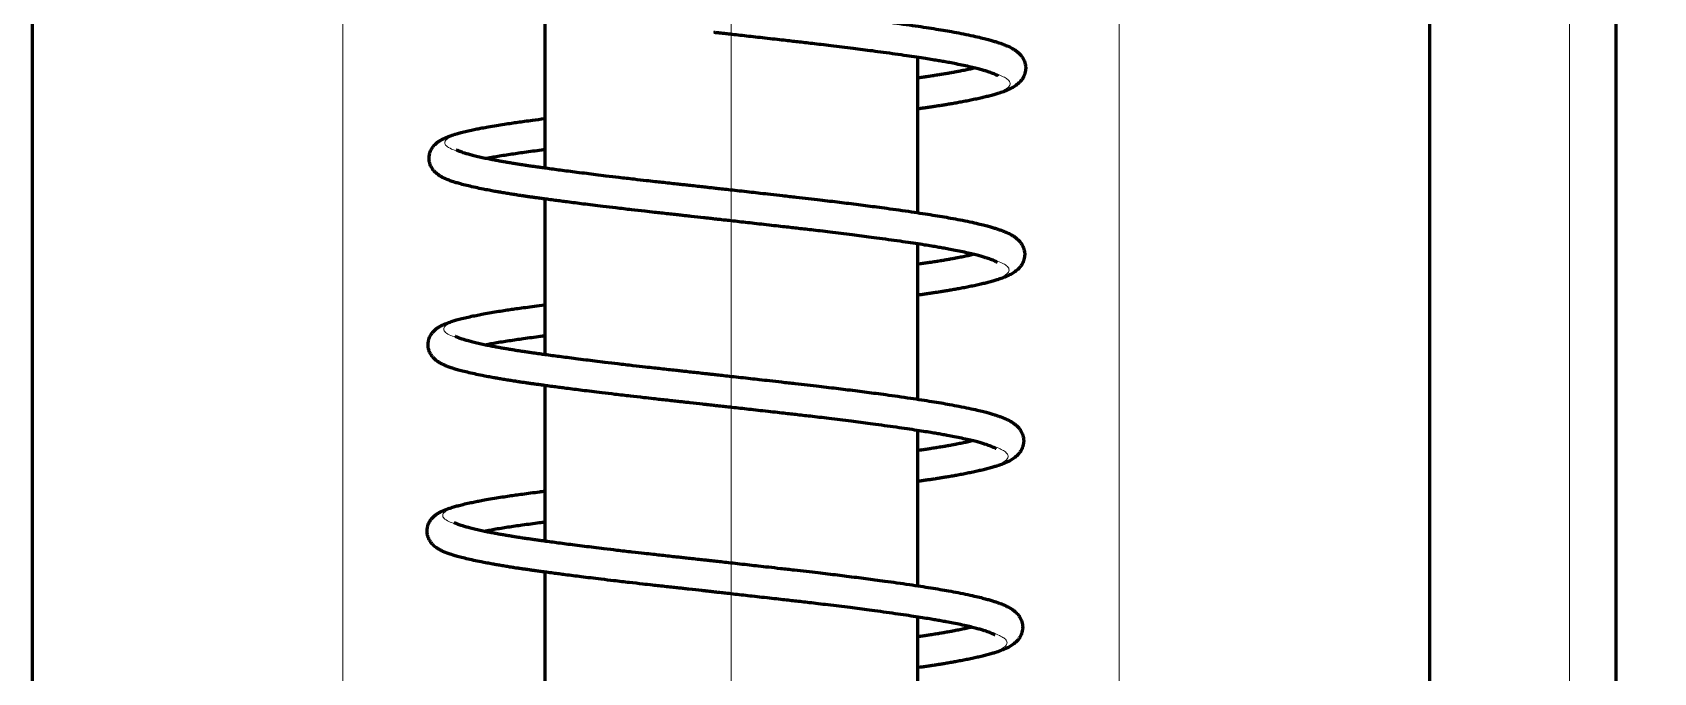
# Model space of a CAD drawing. Header units: millimetres. Extents: x 0 to 594, y 0 to 420.
# Drawn here: x 476.91 to 482.14, y 310.32 to 312.38 of the extents above; entities that cross this region are included whole.
import ezdxf

# ---------------------------------------------------------------- set-up
doc = ezdxf.new("R2010")
doc.units = ezdxf.units.MM
for name, pattern in [('K5LT_AXLED', [19.5, 15, -1.5, 1.5, -1.5]), ('K5LT_BASIC', [0]), ('K5LT_THIN', [0])]:
    doc.linetypes.add(name, pattern=pattern)
doc.layers.add('Системный слой', color=7, linetype='Continuous')

# ---------------------------------------------------------------- blocks, each defined once
blk = doc.blocks.new('U328')
at = {"layer": 'Системный слой', "color": 30, "linetype": 'K5LT_AXLED', "lineweight": 18, "true_color": 0xff8000}
blk.add_line((477.9147, 313.2279), (477.9147, 310.5779), dxfattribs=at)
blk = doc.blocks.new('U329')
at = {"layer": 'Системный слой', "color": 30, "linetype": 'K5LT_AXLED', "lineweight": 18, "true_color": 0xff8000}
blk.add_line((480.4147, 313.2279), (480.4147, 310.5779), dxfattribs=at)
blk = doc.blocks.new('U330')
at = {"layer": 'Системный слой', "color": 30, "linetype": 'K5LT_AXLED', "lineweight": 18, "true_color": 0xff8000}
blk.add_line((480.4147, 309.2279), (480.4147, 311.8779), dxfattribs=at)
blk = doc.blocks.new('U331')
at = {"layer": 'Системный слой', "color": 30, "linetype": 'K5LT_AXLED', "lineweight": 18, "true_color": 0xff8000}
blk.add_line((477.9147, 309.2279), (477.9147, 311.8779), dxfattribs=at)
blk = doc.blocks.new('U333')
at = {"layer": 'Системный слой', "color": 30, "linetype": 'K5LT_AXLED', "lineweight": 18, "true_color": 0xff8000}
blk.add_line((477.9147, 313.2279), (477.9147, 307.7579), dxfattribs=at)
blk = doc.blocks.new('U334')
at = {"layer": 'Системный слой', "color": 30, "linetype": 'K5LT_AXLED', "lineweight": 18, "true_color": 0xff8000}
blk.add_line((480.4147, 313.2279), (480.4147, 307.7579), dxfattribs=at)
blk = doc.blocks.new('U335')
at = {"layer": 'Системный слой', "color": 30, "linetype": 'K5LT_AXLED', "lineweight": 18, "true_color": 0xff8000}
for q in [(480.4147, 311.7579), (477.8847, 309.2279), (482.9447, 309.2279), (480.4147, 306.6979)]:
    blk.add_line((480.4147, 309.2279), q, dxfattribs=at)
blk = doc.blocks.new('U336')
at = {"layer": 'Системный слой', "color": 30, "linetype": 'K5LT_AXLED', "lineweight": 18, "true_color": 0xff8000}
for q in [(477.9147, 311.7579), (475.3847, 309.2279), (480.4447, 309.2279), (477.9147, 306.6979)]:
    blk.add_line((477.9147, 309.2279), q, dxfattribs=at)
blk = doc.blocks.new('U332')
at = {"layer": 'Системный слой', "color": 30, "linetype": 'K5LT_AXLED', "lineweight": 18, "true_color": 0xff8000}
blk.add_line((479.1647, 306.5114), (479.1647, 333.0114), dxfattribs=at)
at = {"layer": 'Системный слой', "color": 5, "linetype": 'K5LT_BASIC', "lineweight": 60, "true_color": 0x0000ff}
for p, q in [((476.9147, 307.8979), (476.9147, 317.3979)), ((481.4147, 308.0207), (481.4147, 317.3979)), ((478.5647, 312.4454), (478.5647, 311.9453)), ((479.7647, 312.3009), (479.7647, 311.801)), ((478.5647, 311.8449), (478.5647, 311.3449)), ((479.7647, 311.7004), (479.7647, 311.2005)), ((478.5647, 311.2445), (478.5647, 310.7445)), ((479.7647, 311.0999), (479.7647, 310.6001)), ((478.5647, 310.6441), (478.5647, 310.1441)), ((479.7647, 310.4994), (479.7647, 309.9996))]:
    blk.add_line(p, q, dxfattribs=at)
for points, knots in [([(479.1097, 312.4811), (479.1141, 312.4806), (479.1249, 312.4794), (479.1471, 312.477), (479.1816, 312.4731), (479.2216, 312.4686), (479.2638, 312.4639), (479.2972, 312.4601), (479.3359, 312.4557), (479.3765, 312.4511), (479.4166, 312.4466), (479.4528, 312.4424), (479.4865, 312.4384), (479.5175, 312.4347), (479.5481, 312.4309), (479.5784, 312.4271), (479.6084, 312.4233), (479.6387, 312.4193), (479.6721, 312.4148), (479.7096, 312.4095), (479.7482, 312.404), (479.7849, 312.3984), (479.8179, 312.3933), (479.848, 312.3884), (479.8777, 312.3832), (479.9082, 312.3775), (479.9383, 312.3713), (479.9641, 312.3655), (479.9845, 312.3604), (480.0005, 312.3561), (480.0136, 312.3523), (480.025, 312.3486), (480.0357, 312.345), (480.0459, 312.3412), (480.0553, 312.3372), (480.0636, 312.3334), (480.0703, 312.3299), (480.0759, 312.3265), (480.0808, 312.3233), (480.0855, 312.3198), (480.0903, 312.3158), (480.0954, 312.3109), (480.1008, 312.3046), (480.1057, 312.297), (480.1098, 312.2884), (480.1123, 312.2799), (480.1134, 312.2724), (480.1137, 312.2655), (480.1132, 312.258), (480.1114, 312.2493), (480.1078, 312.24), (480.103, 312.2315), (480.0976, 312.2245), (480.0919, 312.2185), (480.0858, 312.2133), (480.0793, 312.2086), (480.0725, 312.2044), (480.0657, 312.2007), (480.0584, 312.1972), (480.0508, 312.1939), (480.0423, 312.1906), (480.0336, 312.1876), (480.0233, 312.1843), (480.0108, 312.1805), (479.9961, 312.1765), (479.9804, 312.1726), (479.9639, 312.1687), (479.9467, 312.165), (479.9289, 312.1613), (479.9114, 312.1579), (479.8941, 312.1547), (479.8773, 312.1518), (479.8618, 312.1492), (479.8484, 312.147), (479.8367, 312.1451), (479.8252, 312.1434), (479.8124, 312.1414), (479.7988, 312.1394), (479.7853, 312.1375), (479.7739, 312.1359), (479.7671, 312.135), (479.7647, 312.1347)], [0, 0, 0, 0, 0.40202, 0.75254, 1.092275, 1.790492, 2.087176, 2.444832, 2.86874, 3.356269, 3.797915, 4.232524, 4.620541, 5.006091, 5.38633, 5.816731, 6.227369, 6.61871, 7.049941, 7.5778, 8.154598, 8.687343, 9.225544, 9.748861, 10.275593, 10.933727, 11.737445, 12.588557, 13.367805, 14.109955, 14.886947, 15.656843, 16.524411, 17.558347, 18.792247, 20.126226, 21.599364, 22.909411, 24.28098, 25.635241, 27.278722, 29.300418, 31.690253, 34.63208, 37.599808, 40.411277, 42.594773, 44.387394, 46.396611, 49.143933, 52.293854, 55.322202, 57.929246, 60.183052, 62.326788, 64.30186, 66.007683, 67.485232, 68.655768, 69.925689, 70.899979, 71.763778, 72.591853, 73.50233, 74.43312, 75.271451, 76.028091, 76.79753, 77.48412, 78.097466, 78.628729, 79.100557, 79.550979, 79.917035, 80.205057, 80.522579, 80.904682, 81.27686, 81.595476, 81.861007, 82, 82, 82, 82]), ([(480.0235, 312.2417), (480.0235, 312.2418), (480.0233, 312.2419), (480.0229, 312.2421), (480.0222, 312.2426), (480.0211, 312.2432), (480.0194, 312.2441), (480.0165, 312.2455), (480.0118, 312.2476), (480.0051, 312.2502), (479.9963, 312.2534), (479.9857, 312.2568), (479.9728, 312.2606), (479.957, 312.2648), (479.938, 312.2694), (479.9159, 312.2743), (479.8923, 312.2792), (479.8704, 312.2834), (479.851, 312.2869), (479.833, 312.29), (479.8133, 312.2932), (479.7898, 312.297), (479.7618, 312.3014), (479.7292, 312.3062), (479.6936, 312.3114), (479.6566, 312.3165), (479.6215, 312.3212), (479.5889, 312.3255), (479.5569, 312.3296), (479.5234, 312.3338), (479.4891, 312.338), (479.4565, 312.3418), (479.4281, 312.3451), (479.4028, 312.348), (479.3801, 312.3506), (479.3576, 312.3532), (479.3333, 312.3559), (479.3056, 312.3591), (479.2755, 312.3625), (479.2447, 312.366), (479.2148, 312.3693), (479.1865, 312.3725), (479.1617, 312.3753), (479.1432, 312.3773), (479.1329, 312.3785), (479.1282, 312.379), (479.1252, 312.3793), (479.1221, 312.3797), (479.1181, 312.3801), (479.1136, 312.3806), (479.1103, 312.381), (479.1093, 312.3811), (479.1092, 312.3811)], [0, 0, 0, 0, 1.423794, 3.397352, 5.257169, 7.110581, 8.963333, 11.190414, 13.633376, 16.23973, 18.446721, 20.48148, 22.369955, 24.180423, 25.888479, 27.547132, 28.954133, 30.069995, 30.85767, 31.557968, 32.285117, 33.12377, 34.09717, 35.106519, 36.236013, 37.375126, 38.43569, 39.360417, 40.272586, 41.271109, 42.226193, 43.031232, 43.733066, 44.323644, 44.875894, 45.393596, 45.988017, 46.692228, 47.446946, 48.127974, 48.715489, 49.282096, 49.898326, 50.45046, 50.916744, 51.258181, 51.537355, 51.767075, 52.065768, 52.384599, 52.729399, 53, 53, 53, 53]), ([(479.7647, 312.2351), (479.7703, 312.2359), (479.7813, 312.2374), (479.796, 312.2396), (479.8092, 312.2415), (479.8205, 312.2433), (479.8311, 312.245), (479.8429, 312.2469), (479.8568, 312.2492), (479.8713, 312.2517), (479.8856, 312.2543), (479.9006, 312.2571), (479.9163, 312.2602), (479.9326, 312.2636), (479.9426, 312.2659), (479.9476, 312.2671)], [0, 0, 0, 0, 0.93439, 1.970623, 3.045394, 3.948081, 4.673813, 5.579869, 6.711226, 7.92117, 9.062219, 10.325255, 12.043032, 13.915993, 16, 16, 16, 16]), ([(479.106, 311.7811), (479.1057, 311.7812), (479.1025, 311.7815), (479.0917, 311.7827), (479.0712, 311.785), (479.0447, 311.7879), (479.0188, 311.7908), (479.0016, 311.7927), (478.9831, 311.7947), (478.962, 311.797), (478.9401, 311.7994), (478.9149, 311.8022), (478.8832, 311.8057), (478.8414, 311.8105), (478.7966, 311.8157), (478.7548, 311.8207), (478.7198, 311.8249), (478.6808, 311.8298), (478.6475, 311.834), (478.6173, 311.8379), (478.5973, 311.8406), (478.5773, 311.8432), (478.5593, 311.8457), (478.5441, 311.8478), (478.5308, 311.8496), (478.5178, 311.8514), (478.5046, 311.8533), (478.4918, 311.8552), (478.4795, 311.8571), (478.466, 311.8592), (478.4505, 311.8616), (478.4339, 311.8644), (478.4181, 311.8671), (478.4017, 311.87), (478.3841, 311.8732), (478.3633, 311.8772), (478.3313, 311.8839), (478.3038, 311.8906), (478.2827, 311.8965), (478.2714, 311.9), (478.2632, 311.9028), (478.2568, 311.9051), (478.251, 311.9073), (478.2457, 311.9096), (478.2406, 311.912), (478.2357, 311.9144), (478.2307, 311.9171), (478.2259, 311.9201), (478.2206, 311.9237), (478.2152, 311.9281), (478.2095, 311.9334), (478.2042, 311.9397), (478.1991, 311.9477), (478.195, 311.957), (478.1925, 311.9672), (478.1918, 311.9773), (478.1929, 311.9874), (478.1958, 311.9976), (478.2004, 312.007), (478.2058, 312.0146), (478.2108, 312.0202), (478.2153, 312.0243), (478.2192, 312.0274), (478.2228, 312.03), (478.2264, 312.0324), (478.23, 312.0346), (478.2337, 312.0367), (478.2379, 312.0388), (478.2431, 312.0413), (478.25, 312.0442), (478.2586, 312.0474), (478.2681, 312.0507), (478.2788, 312.054), (478.2915, 312.0577), (478.308, 312.0619), (478.3265, 312.0662), (478.3449, 312.0701), (478.3627, 312.0736), (478.3831, 312.0774), (478.407, 312.0815), (478.4324, 312.0856), (478.4556, 312.0891), (478.4775, 312.0922), (478.5, 312.0953), (478.5289, 312.0992), (478.5513, 312.1021), (478.5647, 312.1038)], [0, 0, 0, 0, 0.27644, 0.518387, 0.752429, 1.270654, 1.477877, 1.65292, 1.886436, 2.17204, 2.487731, 2.783566, 3.223859, 3.806519, 4.506827, 5.08551, 5.582421, 6.044117, 6.857605, 7.156148, 7.476111, 7.813644, 8.137477, 8.419064, 8.670708, 8.964178, 9.314806, 9.684422, 10.013637, 10.358706, 10.808013, 11.294496, 11.74657, 12.192304, 12.82477, 13.55365, 14.546651, 16.925932, 18.076786, 19.134858, 19.926458, 20.675458, 21.441427, 22.374591, 23.334065, 24.454031, 25.594542, 27.005541, 28.548708, 30.663087, 33.01873, 35.799585, 38.640827, 42.346209, 45.735958, 48.746689, 51.788878, 55.322829, 59.168701, 62.250259, 64.654773, 66.562088, 67.964075, 69.23266, 70.367842, 71.421292, 72.435388, 73.40457, 74.536455, 75.78386, 77.043098, 78.139273, 78.996769, 79.929454, 80.888298, 81.801047, 82.463084, 83.007076, 83.62203, 84.301581, 84.855404, 85.304236, 85.653179, 86.015558, 86.416795, 87, 87, 87, 87]), ([(478.2804, 312.0035), (478.2805, 312.0035), (478.2806, 312.0034), (478.2812, 312.003), (478.2823, 312.0025), (478.2836, 312.0018), (478.2853, 312.001), (478.2878, 311.9999), (478.2914, 311.9984), (478.2971, 311.9964), (478.3053, 311.9936), (478.3169, 311.9902), (478.3315, 311.9863), (478.3485, 311.9822), (478.367, 311.9781), (478.3851, 311.9743), (478.402, 311.971), (478.4169, 311.9683), (478.4313, 311.9657), (478.4459, 311.9632), (478.4612, 311.9607), (478.4754, 311.9584), (478.488, 311.9564), (478.5001, 311.9546), (478.5128, 311.9527), (478.5263, 311.9507), (478.5391, 311.9489), (478.5529, 311.947), (478.57, 311.9446), (478.5912, 311.9417), (478.6153, 311.9385), (478.6409, 311.9351), (478.669, 311.9315), (478.6985, 311.9278), (478.7297, 311.9239), (478.7643, 311.9197), (478.8054, 311.9148), (478.849, 311.9097), (478.8879, 311.9053), (478.9178, 311.9019), (478.9425, 311.8992), (478.9655, 311.8967), (478.9875, 311.8943), (479.0067, 311.8922), (479.0253, 311.8901), (479.0464, 311.8878), (479.0687, 311.8853), (479.0874, 311.8832), (479.0991, 311.8819), (479.1049, 311.8813), (479.1063, 311.8811), (479.1065, 311.8811)], [0, 0, 0, 0, 1.729712, 3.866555, 5.757731, 7.403242, 9.13639, 10.783602, 12.612729, 14.589586, 16.814983, 18.987579, 21.105386, 23.15402, 25.001916, 26.582349, 27.810142, 28.850351, 29.660058, 30.534425, 31.437001, 32.241015, 32.892654, 33.519451, 34.270432, 34.971617, 35.531927, 36.004433, 36.632843, 37.402375, 38.121288, 38.906009, 39.761639, 40.711836, 41.567047, 42.489006, 43.624641, 44.920205, 45.96823, 46.714446, 47.296714, 47.941777, 48.520086, 48.940175, 49.309999, 49.772299, 50.342038, 50.878913, 51.342877, 51.696232, 52, 52, 52, 52]), ([(478.5647, 312.0035), (478.561, 312.0031), (478.5481, 312.0014), (478.5255, 311.9984), (478.4994, 311.9948), (478.4746, 311.9914), (478.4516, 311.9879), (478.429, 311.9843), (478.4083, 311.9808), (478.3919, 311.9779), (478.3829, 311.9762), (478.3794, 311.9755)], [0, 0, 0, 0, 0.499796, 1.760045, 3.136261, 4.376643, 5.787311, 7.328055, 9.13052, 10.844549, 12, 12, 12, 12]), ([(479.1065, 311.8811), (479.1108, 311.8806), (479.1217, 311.8794), (479.1438, 311.877), (479.1784, 311.8731), (479.2184, 311.8686), (479.2606, 311.8639), (479.2939, 311.8601), (479.3327, 311.8558), (479.3733, 311.8512), (479.4134, 311.8466), (479.4496, 311.8424), (479.4833, 311.8385), (479.5142, 311.8347), (479.5448, 311.831), (479.5751, 311.8272), (479.6052, 311.8233), (479.6354, 311.8193), (479.6688, 311.8148), (479.7064, 311.8096), (479.745, 311.804), (479.7817, 311.7985), (479.8146, 311.7933), (479.8448, 311.7884), (479.8745, 311.7832), (479.905, 311.7775), (479.935, 311.7713), (479.9609, 311.7655), (479.9812, 311.7604), (479.9972, 311.7561), (480.0103, 311.7523), (480.0218, 311.7487), (480.0325, 311.745), (480.0427, 311.7412), (480.0521, 311.7373), (480.0603, 311.7334), (480.067, 311.7299), (480.0727, 311.7265), (480.0776, 311.7233), (480.0823, 311.7199), (480.0871, 311.7158), (480.0922, 311.7109), (480.0975, 311.7046), (480.1025, 311.697), (480.1065, 311.6884), (480.109, 311.68), (480.1102, 311.6724), (480.1104, 311.6656), (480.1099, 311.658), (480.1081, 311.6493), (480.1046, 311.64), (480.0998, 311.6315), (480.0944, 311.6245), (480.0887, 311.6186), (480.0826, 311.6134), (480.0761, 311.6087), (480.0692, 311.6044), (480.0624, 311.6007), (480.0551, 311.5972), (480.0475, 311.5939), (480.039, 311.5907), (480.0303, 311.5876), (480.0201, 311.5843), (480.0076, 311.5805), (479.9929, 311.5765), (479.9772, 311.5726), (479.9606, 311.5687), (479.9435, 311.565), (479.9257, 311.5613), (479.9081, 311.5579), (479.8909, 311.5548), (479.874, 311.5518), (479.8585, 311.5492), (479.8451, 311.547), (479.8335, 311.5452), (479.8219, 311.5434), (479.8092, 311.5415), (479.7955, 311.5395), (479.7821, 311.5375), (479.7717, 311.5361), (479.766, 311.5353), (479.7647, 311.5351)], [0, 0, 0, 0, 0.40233, 0.753119, 1.093117, 1.791871, 2.088783, 2.446715, 2.87095, 3.358855, 3.80084, 4.235784, 4.6241, 5.009947, 5.390479, 5.821211, 6.232165, 6.623808, 7.055371, 7.583637, 8.160879, 8.694034, 9.23265, 9.75637, 10.283508, 10.942148, 11.746486, 12.598253, 13.378101, 14.120823, 14.898413, 15.668903, 16.537139, 17.571871, 18.806721, 20.141729, 21.616001, 22.927057, 24.299682, 25.654987, 27.299733, 29.322987, 31.714662, 34.658755, 37.628769, 40.442404, 42.627582, 44.421583, 46.432348, 49.181786, 52.334134, 55.364814, 57.973865, 60.229408, 62.374794, 64.351388, 66.058525, 67.537212, 68.70865, 69.979549, 70.95459, 71.819053, 72.647767, 73.558945, 74.490452, 75.329429, 76.086651, 76.856683, 77.543801, 78.157621, 78.689292, 79.161484, 79.612253, 79.978591, 80.266834, 80.584601, 80.966998, 81.339463, 81.658325, 81.92406, 82, 82, 82, 82]), ([(480.0203, 311.6418), (480.0202, 311.6418), (480.0201, 311.6419), (480.0197, 311.6422), (480.019, 311.6426), (480.0179, 311.6432), (480.0161, 311.6441), (480.0133, 311.6455), (480.0085, 311.6476), (480.0019, 311.6502), (479.9931, 311.6534), (479.9825, 311.6568), (479.9695, 311.6606), (479.9538, 311.6648), (479.9347, 311.6694), (479.9127, 311.6744), (479.8891, 311.6792), (479.8672, 311.6834), (479.8477, 311.6869), (479.8298, 311.69), (479.8101, 311.6933), (479.7865, 311.697), (479.7585, 311.7014), (479.7259, 311.7062), (479.6904, 311.7114), (479.6534, 311.7165), (479.6182, 311.7213), (479.5857, 311.7255), (479.5536, 311.7296), (479.5201, 311.7338), (479.4859, 311.738), (479.4533, 311.7418), (479.4248, 311.7452), (479.3996, 311.748), (479.3768, 311.7506), (479.3543, 311.7532), (479.3301, 311.756), (479.3024, 311.7591), (479.2722, 311.7625), (479.2415, 311.766), (479.2115, 311.7693), (479.1833, 311.7725), (479.1585, 311.7753), (479.1399, 311.7773), (479.1297, 311.7785), (479.125, 311.779), (479.122, 311.7793), (479.1189, 311.7797), (479.1149, 311.7801), (479.1103, 311.7806), (479.1071, 311.781), (479.1061, 311.7811), (479.106, 311.7811)], [0, 0, 0, 0, 1.423786, 3.397341, 5.257157, 7.110567, 8.963318, 11.190405, 13.633375, 16.239737, 18.446728, 20.481486, 22.36996, 24.180427, 25.888481, 27.547134, 28.954134, 30.069995, 30.857671, 31.557968, 32.285117, 33.123768, 34.097168, 35.106515, 36.236007, 37.375114, 38.435674, 39.360397, 40.27256, 41.271066, 42.226141, 43.031172, 43.733011, 44.323585, 44.875833, 45.393535, 45.987961, 46.692174, 47.446902, 48.127946, 48.715478, 49.282091, 49.898319, 50.450429, 50.91668, 51.258084, 51.537245, 51.766963, 52.065657, 52.384491, 52.729328, 53, 53, 53, 53]), ([(479.7647, 311.6356), (479.7691, 311.6362), (479.7789, 311.6376), (479.7928, 311.6396), (479.806, 311.6416), (479.8172, 311.6433), (479.8278, 311.645), (479.8396, 311.6469), (479.8536, 311.6492), (479.8681, 311.6517), (479.8824, 311.6543), (479.8973, 311.6571), (479.9131, 311.6602), (479.9293, 311.6637), (479.9394, 311.6659), (479.9444, 311.6671)], [0, 0, 0, 0, 0.760046, 1.808264, 2.895468, 3.808599, 4.542727, 5.459262, 6.603701, 7.827641, 8.981888, 10.259531, 11.997173, 13.891795, 16, 16, 16, 16]), ([(479.1027, 311.1811), (479.1025, 311.1812), (479.0992, 311.1815), (479.0884, 311.1827), (479.0679, 311.185), (479.0414, 311.1879), (479.0156, 311.1908), (478.9984, 311.1927), (478.9799, 311.1947), (478.9587, 311.197), (478.9369, 311.1994), (478.9117, 311.2022), (478.8799, 311.2057), (478.8382, 311.2105), (478.7934, 311.2157), (478.7516, 311.2207), (478.7165, 311.225), (478.6776, 311.2298), (478.6443, 311.234), (478.6141, 311.2379), (478.594, 311.2406), (478.5741, 311.2432), (478.556, 311.2457), (478.5409, 311.2478), (478.5275, 311.2496), (478.5146, 311.2514), (478.5013, 311.2534), (478.4886, 311.2552), (478.4763, 311.2571), (478.4628, 311.2592), (478.4473, 311.2616), (478.4307, 311.2644), (478.4148, 311.2671), (478.3985, 311.27), (478.3808, 311.2732), (478.3601, 311.2773), (478.3281, 311.2839), (478.3006, 311.2906), (478.2795, 311.2965), (478.2682, 311.3), (478.26, 311.3028), (478.2536, 311.3051), (478.2478, 311.3074), (478.2425, 311.3096), (478.2373, 311.312), (478.2325, 311.3144), (478.2275, 311.3171), (478.2226, 311.3201), (478.2174, 311.3237), (478.2119, 311.3281), (478.2063, 311.3335), (478.201, 311.3398), (478.1958, 311.3477), (478.1917, 311.357), (478.1893, 311.3672), (478.1886, 311.3773), (478.1896, 311.3874), (478.1925, 311.3976), (478.1972, 311.4071), (478.2025, 311.4146), (478.2076, 311.4202), (478.212, 311.4243), (478.216, 311.4275), (478.2196, 311.4301), (478.2231, 311.4324), (478.2267, 311.4346), (478.2305, 311.4367), (478.2347, 311.4388), (478.2399, 311.4413), (478.2466, 311.4441), (478.2547, 311.4472), (478.2635, 311.4503), (478.2742, 311.4536), (478.2879, 311.4576), (478.3061, 311.4623), (478.3266, 311.467), (478.3469, 311.4712), (478.3677, 311.4752), (478.39, 311.4792), (478.414, 311.4832), (478.4365, 311.4867), (478.4573, 311.4898), (478.4787, 311.4929), (478.5032, 311.4962), (478.5323, 311.5001), (478.5535, 311.5028), (478.5647, 311.5042)], [0, 0, 0, 0, 0.276298, 0.518122, 0.752041, 1.269986, 1.477095, 1.652049, 1.885461, 2.170938, 2.486473, 2.78215, 3.222132, 3.804409, 4.50427, 5.082641, 5.579291, 6.040736, 6.85377, 7.152148, 7.471941, 7.809296, 8.132946, 8.414361, 8.665869, 8.959203, 9.309665, 9.679055, 10.00806, 10.352897, 10.801937, 11.288124, 11.739938, 12.185483, 12.817678, 13.546238, 14.538614, 16.916389, 18.066632, 19.124151, 19.915326, 20.663908, 21.429464, 22.362125, 23.321096, 24.440456, 25.58036, 26.990585, 28.532918, 30.64615, 33.00053, 35.779885, 38.61961, 42.323056, 45.711035, 48.720185, 51.760479, 55.292246, 59.135763, 62.21563, 64.618824, 66.525068, 67.926224, 69.193967, 70.328299, 71.381083, 72.394751, 73.363642, 74.494875, 75.740114, 76.90697, 77.917592, 78.813693, 79.877612, 80.959911, 81.873481, 82.610759, 83.22517, 83.903731, 84.488195, 84.953241, 85.320257, 85.6694, 86.071929, 86.512245, 87, 87, 87, 87]), ([(478.2772, 311.4035), (478.2772, 311.4035), (478.2774, 311.4034), (478.278, 311.403), (478.279, 311.4025), (478.2804, 311.4018), (478.2821, 311.401), (478.2846, 311.3999), (478.2882, 311.3984), (478.2938, 311.3964), (478.3021, 311.3937), (478.3137, 311.3902), (478.3283, 311.3863), (478.3453, 311.3822), (478.3637, 311.3781), (478.3819, 311.3743), (478.3987, 311.3711), (478.4137, 311.3683), (478.428, 311.3657), (478.4427, 311.3632), (478.458, 311.3607), (478.4722, 311.3584), (478.4847, 311.3564), (478.4968, 311.3546), (478.5096, 311.3527), (478.523, 311.3507), (478.5359, 311.3489), (478.5496, 311.347), (478.5667, 311.3446), (478.5879, 311.3417), (478.6121, 311.3385), (478.6376, 311.3352), (478.6658, 311.3315), (478.6953, 311.3278), (478.7265, 311.3239), (478.7611, 311.3197), (478.8021, 311.3148), (478.8457, 311.3097), (478.8847, 311.3053), (478.9146, 311.302), (478.9392, 311.2992), (478.9622, 311.2967), (478.9842, 311.2943), (479.0035, 311.2922), (479.022, 311.2901), (479.0431, 311.2878), (479.0654, 311.2853), (479.0842, 311.2833), (479.0959, 311.282), (479.1017, 311.2813), (479.1031, 311.2812), (479.1033, 311.2811)], [0, 0, 0, 0, 1.72971, 3.866552, 5.757728, 7.403239, 9.136387, 10.783598, 12.612723, 14.58958, 16.814977, 18.987573, 21.105381, 23.154015, 25.001911, 26.582344, 27.810136, 28.850344, 29.660051, 30.534419, 31.436994, 32.241009, 32.892648, 33.519445, 34.270427, 34.971612, 35.531922, 36.004428, 36.632841, 37.402373, 38.121285, 38.906003, 39.761631, 40.711825, 41.567035, 42.488994, 43.62463, 44.920193, 45.968217, 46.714433, 47.2967, 47.941763, 48.520072, 48.940162, 49.309985, 49.772285, 50.342024, 50.878899, 51.342863, 51.696222, 52, 52, 52, 52]), ([(478.5647, 311.404), (478.5599, 311.4034), (478.5459, 311.4015), (478.5223, 311.3984), (478.4962, 311.3949), (478.4714, 311.3914), (478.4484, 311.3879), (478.4257, 311.3844), (478.4051, 311.3809), (478.3887, 311.3779), (478.3797, 311.3762), (478.3762, 311.3755)], [0, 0, 0, 0, 0.637865, 1.882984, 3.242678, 4.468168, 5.861899, 7.384145, 9.164971, 10.858421, 12, 12, 12, 12]), ([(479.1033, 311.2811), (479.1076, 311.2807), (479.1185, 311.2795), (479.1406, 311.277), (479.1751, 311.2731), (479.2152, 311.2687), (479.2573, 311.2639), (479.2907, 311.2602), (479.3294, 311.2558), (479.37, 311.2512), (479.4101, 311.2466), (479.4464, 311.2425), (479.4801, 311.2385), (479.511, 311.2347), (479.5416, 311.231), (479.5719, 311.2272), (479.602, 311.2233), (479.6322, 311.2193), (479.6656, 311.2148), (479.7031, 311.2096), (479.7418, 311.204), (479.7784, 311.1985), (479.8114, 311.1933), (479.8415, 311.1884), (479.8712, 311.1832), (479.9017, 311.1775), (479.9318, 311.1713), (479.9576, 311.1655), (479.978, 311.1604), (479.994, 311.1561), (480.0071, 311.1523), (480.0186, 311.1487), (480.0292, 311.145), (480.0395, 311.1412), (480.0488, 311.1373), (480.0571, 311.1334), (480.0638, 311.1299), (480.0695, 311.1266), (480.0743, 311.1233), (480.0791, 311.1199), (480.0839, 311.1159), (480.089, 311.1109), (480.0943, 311.1046), (480.0993, 311.097), (480.1033, 311.0884), (480.1058, 311.08), (480.1069, 311.0725), (480.1072, 311.0656), (480.1067, 311.058), (480.1049, 311.0493), (480.1014, 311.04), (480.0965, 311.0316), (480.0911, 311.0245), (480.0854, 311.0186), (480.0794, 311.0134), (480.0729, 311.0087), (480.066, 311.0044), (480.0592, 311.0007), (480.0519, 310.9972), (480.0443, 310.994), (480.0358, 310.9907), (480.0271, 310.9876), (480.0168, 310.9843), (480.0043, 310.9806), (479.9897, 310.9765), (479.9739, 310.9726), (479.9574, 310.9687), (479.9402, 310.965), (479.9224, 310.9613), (479.9049, 310.9579), (479.8876, 310.9548), (479.8708, 310.9518), (479.8553, 310.9492), (479.8419, 310.947), (479.8302, 310.9452), (479.8187, 310.9434), (479.8059, 310.9415), (479.7923, 310.9395), (479.7787, 310.9375), (479.7693, 310.9362), (479.7647, 310.9356)], [0, 0, 0, 0, 0.397736, 0.744521, 1.080636, 1.771412, 2.064934, 2.418779, 2.83817, 3.320504, 3.757443, 4.187421, 4.571303, 4.952745, 5.328932, 5.754746, 6.161008, 6.54818, 6.974815, 7.497049, 8.067701, 8.594768, 9.127235, 9.644975, 10.166094, 10.817214, 11.612368, 12.45441, 13.225354, 13.959596, 14.728308, 15.49, 16.348323, 17.371241, 18.591992, 19.911757, 21.369196, 22.665283, 24.022236, 25.362066, 26.988033, 28.988186, 31.352554, 34.263032, 37.199135, 39.980645, 42.140873, 43.914391, 45.902198, 48.620243, 51.736599, 54.732676, 57.311937, 59.541727, 61.662618, 63.616644, 65.304289, 66.766093, 67.924156, 69.180544, 70.144452, 70.999045, 71.818297, 72.719071, 73.639943, 74.46934, 75.217917, 75.979157, 76.65843, 77.265241, 77.790842, 78.257642, 78.703264, 79.06542, 79.350372, 79.664511, 80.042542, 80.410754, 80.725975, 81, 81, 81, 81]), ([(480.017, 311.0418), (480.017, 311.0418), (480.0168, 311.0419), (480.0164, 311.0422), (480.0157, 311.0426), (480.0146, 311.0432), (480.0129, 311.0441), (480.01, 311.0455), (480.0053, 311.0476), (479.9986, 311.0503), (479.9898, 311.0534), (479.9792, 311.0568), (479.9663, 311.0606), (479.9506, 311.0648), (479.9315, 311.0695), (479.9095, 311.0744), (479.8859, 311.0792), (479.8639, 311.0834), (479.8445, 311.0869), (479.8265, 311.09), (479.8069, 311.0933), (479.7833, 311.097), (479.7553, 311.1014), (479.7227, 311.1063), (479.6872, 311.1114), (479.6501, 311.1165), (479.615, 311.1213), (479.5825, 311.1255), (479.5504, 311.1297), (479.5169, 311.1338), (479.4827, 311.138), (479.4501, 311.1419), (479.4216, 311.1452), (479.3963, 311.1481), (479.3736, 311.1507), (479.3511, 311.1532), (479.3269, 311.156), (479.2991, 311.1591), (479.269, 311.1625), (479.2382, 311.166), (479.2083, 311.1694), (479.18, 311.1725), (479.1552, 311.1753), (479.1367, 311.1774), (479.1264, 311.1785), (479.1218, 311.179), (479.1188, 311.1794), (479.1157, 311.1797), (479.1116, 311.1801), (479.1071, 311.1807), (479.1038, 311.181), (479.1029, 311.1811), (479.1027, 311.1811)], [0, 0, 0, 0, 1.423778, 3.397332, 5.257147, 7.110556, 8.963305, 11.190398, 13.633374, 16.239743, 18.446735, 20.481492, 22.369965, 24.18043, 25.888484, 27.547135, 28.954135, 30.069996, 30.857671, 31.557967, 32.285116, 33.123767, 34.097166, 35.106512, 36.236002, 37.375104, 38.435659, 39.360379, 40.272538, 41.271029, 42.226094, 43.03112, 43.732962, 44.323533, 44.875779, 45.393482, 45.987912, 46.692126, 47.446864, 48.127922, 48.715468, 49.282087, 49.898313, 50.450402, 50.916624, 51.258, 51.537148, 51.766864, 52.06556, 52.384397, 52.729265, 53, 53, 53, 53]), ([(479.7647, 311.036), (479.7679, 311.0365), (479.7766, 311.0377), (479.7896, 311.0396), (479.8027, 311.0416), (479.814, 311.0433), (479.8246, 311.045), (479.8364, 311.0469), (479.8503, 311.0492), (479.8649, 311.0517), (479.8792, 311.0543), (479.8941, 311.0571), (479.9098, 311.0603), (479.9261, 311.0637), (479.9361, 311.0659), (479.9411, 311.0671)], [0, 0, 0, 0, 0.576815, 1.63763, 2.737902, 3.662008, 4.404961, 5.33251, 6.490701, 7.729351, 8.89747, 10.190464, 11.948986, 13.866376, 16, 16, 16, 16]), ([(479.0995, 310.5812), (479.0992, 310.5812), (479.096, 310.5815), (479.0852, 310.5827), (479.0647, 310.585), (479.0382, 310.5879), (479.0124, 310.5908), (478.9951, 310.5927), (478.9767, 310.5947), (478.9555, 310.597), (478.9336, 310.5994), (478.9085, 310.6022), (478.8767, 310.6058), (478.835, 310.6105), (478.7902, 310.6157), (478.7484, 310.6207), (478.7133, 310.625), (478.6744, 310.6298), (478.641, 310.634), (478.6109, 310.638), (478.5908, 310.6406), (478.5709, 310.6433), (478.5528, 310.6457), (478.5376, 310.6478), (478.5243, 310.6496), (478.5114, 310.6515), (478.4981, 310.6534), (478.4853, 310.6553), (478.473, 310.6571), (478.4596, 310.6592), (478.444, 310.6617), (478.4274, 310.6644), (478.4116, 310.6671), (478.3952, 310.67), (478.3776, 310.6732), (478.3569, 310.6773), (478.3249, 310.684), (478.2974, 310.6906), (478.2763, 310.6965), (478.265, 310.7), (478.2567, 310.7028), (478.2504, 310.7051), (478.2446, 310.7074), (478.2393, 310.7096), (478.2341, 310.712), (478.2292, 310.7144), (478.2243, 310.7172), (478.2194, 310.7201), (478.2141, 310.7238), (478.2087, 310.7281), (478.2031, 310.7335), (478.1977, 310.7398), (478.1926, 310.7477), (478.1885, 310.757), (478.186, 310.7672), (478.1854, 310.7773), (478.1864, 310.7874), (478.1893, 310.7977), (478.1939, 310.8071), (478.1993, 310.8147), (478.2044, 310.8202), (478.2088, 310.8243), (478.2127, 310.8275), (478.2163, 310.8301), (478.2199, 310.8324), (478.2235, 310.8346), (478.2272, 310.8367), (478.2314, 310.8388), (478.2367, 310.8413), (478.2435, 310.8442), (478.2521, 310.8475), (478.2616, 310.8507), (478.2723, 310.8541), (478.285, 310.8577), (478.3015, 310.8619), (478.32, 310.8662), (478.3384, 310.8701), (478.3562, 310.8736), (478.3766, 310.8774), (478.4004, 310.8816), (478.4258, 310.8856), (478.449, 310.8891), (478.471, 310.8923), (478.4934, 310.8954), (478.5193, 310.8988), (478.5436, 310.902), (478.5592, 310.904), (478.5647, 310.9047)], [0, 0, 0, 0, 0.27932, 0.523789, 0.760267, 1.283885, 1.493262, 1.67013, 1.906087, 2.194677, 2.513661, 2.812575, 3.257409, 3.846095, 4.553653, 5.138358, 5.640443, 6.106941, 6.928885, 7.230533, 7.553826, 7.894874, 8.222071, 8.506578, 8.76084, 9.057375, 9.411664, 9.785111, 10.117735, 10.46637, 10.920338, 11.411865, 11.868634, 12.319034, 12.958118, 13.694621, 14.697906, 17.101825, 18.264659, 19.333749, 20.133587, 20.890373, 21.664312, 22.607185, 23.57665, 24.708269, 25.860651, 27.286325, 28.845548, 30.981923, 33.36208, 36.17187, 39.042683, 42.786653, 46.211703, 49.253784, 52.327491, 55.898065, 59.783803, 62.897409, 65.32693, 67.254067, 68.670602, 69.952303, 71.099169, 72.163528, 73.188239, 74.167629, 75.311269, 76.570858, 77.842371, 78.949187, 79.815552, 80.759226, 81.728718, 82.651657, 83.319979, 83.86955, 84.49079, 85.177079, 85.736535, 86.19001, 86.54279, 86.909082, 87.31457, 87.759925, 88, 88, 88, 88]), ([(478.274, 310.8035), (478.274, 310.8035), (478.2742, 310.8034), (478.2748, 310.803), (478.2758, 310.8025), (478.2771, 310.8018), (478.2788, 310.801), (478.2813, 310.7999), (478.285, 310.7984), (478.2906, 310.7964), (478.2989, 310.7937), (478.3105, 310.7902), (478.325, 310.7863), (478.342, 310.7822), (478.3605, 310.7781), (478.3786, 310.7744), (478.3955, 310.7711), (478.4104, 310.7683), (478.4248, 310.7658), (478.4394, 310.7632), (478.4547, 310.7607), (478.469, 310.7584), (478.4815, 310.7564), (478.4936, 310.7546), (478.5064, 310.7527), (478.5198, 310.7507), (478.5327, 310.7489), (478.5464, 310.747), (478.5635, 310.7446), (478.5847, 310.7418), (478.6089, 310.7385), (478.6344, 310.7352), (478.6625, 310.7315), (478.692, 310.7278), (478.7232, 310.7239), (478.7578, 310.7197), (478.7989, 310.7148), (478.8425, 310.7097), (478.8815, 310.7053), (478.9113, 310.702), (478.936, 310.6992), (478.959, 310.6967), (478.981, 310.6943), (479.0002, 310.6922), (479.0188, 310.6901), (479.0399, 310.6878), (479.0622, 310.6854), (479.0809, 310.6833), (479.0927, 310.682), (479.0984, 310.6813), (479.0998, 310.6812), (479.1, 310.6812)], [0, 0, 0, 0, 1.729712, 3.866554, 5.75773, 7.403241, 9.136389, 10.783601, 12.612728, 14.589586, 16.814983, 18.987578, 21.105385, 23.154019, 25.001914, 26.582348, 27.810141, 28.85035, 29.660057, 30.534425, 31.437, 32.241014, 32.892653, 33.51945, 34.270431, 34.971616, 35.531925, 36.004431, 36.632841, 37.402373, 38.121286, 38.906007, 39.761638, 40.711836, 41.567047, 42.489006, 43.624641, 44.920205, 45.968229, 46.714446, 47.296713, 47.941776, 48.520087, 48.940177, 49.31, 49.7723, 50.342039, 50.878913, 51.342877, 51.696232, 52, 52, 52, 52]), ([(478.5647, 310.8044), (478.5588, 310.8037), (478.5437, 310.8017), (478.5191, 310.7984), (478.4929, 310.7949), (478.4681, 310.7914), (478.4451, 310.788), (478.4225, 310.7844), (478.4019, 310.7809), (478.3855, 310.7779), (478.3764, 310.7762), (478.373, 310.7755)], [0, 0, 0, 0, 0.772347, 2.002729, 3.346329, 4.557314, 5.93455, 7.438778, 9.198526, 10.871932, 12, 12, 12, 12]), ([(479.1, 310.6812), (479.1043, 310.6807), (479.1152, 310.6795), (479.1374, 310.677), (479.1719, 310.6731), (479.2119, 310.6687), (479.2541, 310.6639), (479.2875, 310.6602), (479.3262, 310.6558), (479.3668, 310.6512), (479.4069, 310.6466), (479.4431, 310.6425), (479.4768, 310.6385), (479.5077, 310.6348), (479.5384, 310.631), (479.5686, 310.6272), (479.5987, 310.6233), (479.629, 310.6193), (479.6623, 310.6148), (479.6999, 310.6096), (479.7385, 310.604), (479.7752, 310.5985), (479.8082, 310.5933), (479.8383, 310.5884), (479.868, 310.5833), (479.8985, 310.5775), (479.9286, 310.5714), (479.9544, 310.5655), (479.9747, 310.5605), (479.9908, 310.5561), (480.0038, 310.5523), (480.0153, 310.5487), (480.026, 310.5451), (480.0362, 310.5412), (480.0456, 310.5373), (480.0538, 310.5335), (480.0605, 310.5299), (480.0662, 310.5266), (480.0711, 310.5234), (480.0758, 310.5199), (480.0806, 310.5159), (480.0857, 310.5109), (480.091, 310.5046), (480.096, 310.4971), (480.1001, 310.4884), (480.1025, 310.48), (480.1037, 310.4725), (480.104, 310.4656), (480.1034, 310.4581), (480.1016, 310.4493), (480.0981, 310.44), (480.0933, 310.4316), (480.0879, 310.4245), (480.0822, 310.4186), (480.0761, 310.4134), (480.0696, 310.4087), (480.0628, 310.4044), (480.0559, 310.4008), (480.0487, 310.3973), (480.041, 310.394), (480.0326, 310.3907), (480.0238, 310.3876), (480.0136, 310.3843), (480.0011, 310.3806), (479.9864, 310.3766), (479.9707, 310.3726), (479.9541, 310.3687), (479.937, 310.365), (479.9192, 310.3614), (479.9016, 310.358), (479.8844, 310.3548), (479.8675, 310.3518), (479.852, 310.3492), (479.8386, 310.347), (479.827, 310.3452), (479.8154, 310.3434), (479.8027, 310.3415), (479.7891, 310.3395), (479.7764, 310.3377), (479.7681, 310.3365), (479.7647, 310.3361)], [0, 0, 0, 0, 0.398057, 0.74512, 1.081506, 1.772839, 2.066598, 2.420727, 2.840457, 3.323179, 3.76047, 4.190795, 4.574986, 4.956735, 5.333225, 5.759382, 6.165972, 6.553455, 6.980434, 7.503089, 8.0742, 8.601692, 9.134587, 9.652745, 10.174283, 10.825928, 11.621723, 12.464443, 13.236009, 13.970842, 14.740173, 15.502479, 16.361493, 17.385235, 18.606969, 19.927797, 21.386411, 22.683541, 24.041588, 25.382498, 27.009775, 29.011538, 31.377811, 34.290634, 37.229103, 40.012853, 42.174821, 43.949769, 45.939176, 48.659412, 51.778277, 54.776768, 57.358108, 59.589694, 61.712293, 63.667893, 65.356898, 66.819879, 67.978875, 69.236275, 70.20096, 71.056242, 71.876153, 72.777653, 73.699266, 74.529332, 75.278512, 76.040365, 76.720186, 77.327485, 77.85351, 78.320686, 78.766667, 79.129115, 79.414296, 79.728688, 80.107024, 80.475532, 80.791007, 81, 81, 81, 81]), ([(480.0138, 310.4418), (480.0138, 310.4418), (480.0136, 310.4419), (480.0132, 310.4422), (480.0125, 310.4426), (480.0114, 310.4432), (480.0097, 310.4442), (480.0068, 310.4456), (480.0021, 310.4476), (479.9954, 310.4503), (479.9866, 310.4534), (479.976, 310.4568), (479.9631, 310.4606), (479.9473, 310.4648), (479.9282, 310.4695), (479.9062, 310.4744), (479.8826, 310.4792), (479.8607, 310.4834), (479.8413, 310.4869), (479.8233, 310.4901), (479.8036, 310.4933), (479.7801, 310.4971), (479.7521, 310.5014), (479.7195, 310.5063), (479.6839, 310.5114), (479.6469, 310.5166), (479.6117, 310.5213), (479.5792, 310.5256), (479.5472, 310.5297), (479.5137, 310.5338), (479.4794, 310.538), (479.4468, 310.5419), (479.4183, 310.5452), (479.3931, 310.5481), (479.3703, 310.5507), (479.3479, 310.5532), (479.3236, 310.556), (479.2959, 310.5591), (479.2657, 310.5625), (479.235, 310.566), (479.205, 310.5694), (479.1768, 310.5725), (479.152, 310.5753), (479.1335, 310.5774), (479.1232, 310.5785), (479.1185, 310.579), (479.1155, 310.5794), (479.1124, 310.5797), (479.1084, 310.5802), (479.1039, 310.5807), (479.1006, 310.581), (479.0996, 310.5811), (479.0995, 310.5812)], [0, 0, 0, 0, 1.423798, 3.397357, 5.257175, 7.110587, 8.963341, 11.190419, 13.633377, 16.239726, 18.446717, 20.481476, 22.369953, 24.180421, 25.888477, 27.547131, 28.954133, 30.069995, 30.85767, 31.557968, 32.285118, 33.123771, 34.097171, 35.10652, 36.236016, 37.375132, 38.435698, 39.360428, 40.272599, 41.271131, 42.22622, 43.031262, 43.733094, 44.323674, 44.875925, 45.393626, 45.988046, 46.692256, 47.446968, 48.127988, 48.715494, 49.282099, 49.89833, 50.450476, 50.916777, 51.25823, 51.537411, 51.767133, 52.065824, 52.384654, 52.729435, 53, 53, 53, 53]), ([(479.7647, 310.4365), (479.7668, 310.4368), (479.7743, 310.4379), (479.7863, 310.4396), (479.7995, 310.4416), (479.8108, 310.4433), (479.8214, 310.445), (479.8332, 310.4469), (479.8471, 310.4492), (479.8616, 310.4518), (479.8759, 310.4544), (479.8909, 310.4572), (479.9066, 310.4603), (479.9228, 310.4637), (479.9329, 310.4659), (479.9379, 310.4671)], [0, 0, 0, 0, 0.384159, 1.458242, 2.572269, 3.507925, 4.260163, 5.199314, 6.371995, 7.626133, 8.808858, 10.118028, 11.89855, 13.839922, 16, 16, 16, 16])]:
    blk.add_open_spline(points, degree=3, knots=knots, dxfattribs=at)
at = {"layer": 'Системный слой', "color": 7, "linetype": 'K5LT_THIN', "lineweight": 18}
for points, knots in [([(479.1092, 312.3811), (479.1211, 312.3798), (479.1695, 312.3744), (479.2507, 312.3653), (479.3438, 312.3548), (479.4245, 312.3456), (479.5035, 312.3364), (479.5894, 312.3257), (479.6742, 312.3143), (479.7464, 312.304), (479.8036, 312.2952), (479.8526, 312.2872), (479.902, 312.2781), (479.9526, 312.2673), (479.9965, 312.2559), (480.0269, 312.2454), (480.046, 312.2367), (480.059, 312.2278), (480.0653, 312.2172), (480.0602, 312.2058), (480.0446, 312.1953), (480.0233, 312.1865), (479.9953, 312.1776), (479.9554, 312.1675), (479.9035, 312.1568), (479.8475, 312.1471), (479.8009, 312.14), (479.774, 312.1362), (479.7647, 312.1349)], [0, 0, 0, 0, 0.460741, 1.878742, 3.144298, 4.127645, 5.156665, 6.440555, 7.81238, 9.01428, 9.99401, 10.885234, 11.893814, 13.147764, 14.569911, 15.818601, 16.767621, 17.735373, 18.997851, 20.446636, 21.704636, 22.696595, 23.709445, 24.97047, 26.338401, 27.539272, 28.508234, 29, 29, 29, 29]), ([(478.5647, 312.1036), (478.5603, 312.1031), (478.5367, 312.1), (478.4954, 312.0945), (478.4421, 312.0869), (478.3902, 312.0783), (478.3421, 312.0689), (478.3031, 312.0595), (478.2758, 312.051), (478.258, 312.0435), (478.2459, 312.0356), (478.2405, 312.0263), (478.2459, 312.0161), (478.2618, 312.0065), (478.2834, 311.9983), (478.3117, 311.9899), (478.3523, 311.9801), (478.407, 311.9693), (478.4686, 311.9589), (478.5309, 311.9497), (478.5961, 311.9409), (478.6695, 311.9313), (478.7498, 311.9213), (478.8305, 311.9118), (478.9062, 311.9032), (478.9961, 311.8933), (479.063, 311.886), (479.1065, 311.8811)], [0, 0, 0, 0, 0.220752, 1.205794, 2.215105, 3.359941, 4.587523, 5.861975, 7.002584, 7.937635, 8.901755, 10.108883, 11.508098, 12.774232, 13.760516, 14.739737, 16.007523, 17.405152, 18.705317, 19.802009, 20.869789, 22.031346, 23.246879, 24.391353, 25.403717, 26.32377, 28, 28, 28, 28]), ([(479.106, 311.7811), (479.1547, 311.7757), (479.2313, 311.7671), (479.3293, 311.7561), (479.4021, 311.7478), (479.4749, 311.7394), (479.5541, 311.7297), (479.6345, 311.7193), (479.7066, 311.7093), (479.7662, 311.7005), (479.818, 311.6924), (479.8694, 311.6837), (479.9244, 311.673), (479.9738, 311.6613), (480.0104, 311.6503), (480.0342, 311.641), (480.0509, 311.6319), (480.061, 311.6214), (480.0601, 311.61), (480.0485, 311.5995), (480.0305, 311.5905), (480.0061, 311.5818), (479.969, 311.5714), (479.9163, 311.5599), (479.8536, 311.5486), (479.8013, 311.5405), (479.7721, 311.5364), (479.7647, 311.5354)], [0, 0, 0, 0, 1.833072, 2.86015, 3.73147, 4.668651, 5.78231, 6.980384, 8.116689, 9.08061, 9.920425, 10.893483, 12.081436, 13.494519, 14.74077, 15.747293, 16.690214, 17.922309, 19.315607, 20.523327, 21.474492, 22.452355, 23.666415, 25.091986, 26.471557, 27.616109, 28, 28, 28, 28]), ([(478.5647, 311.5041), (478.5616, 311.5037), (478.5377, 311.5006), (478.4993, 311.4955), (478.451, 311.4887), (478.4034, 311.4811), (478.3555, 311.4724), (478.3132, 311.463), (478.283, 311.4545), (478.2622, 311.4469), (478.2475, 311.4394), (478.2386, 311.4307), (478.2388, 311.4207), (478.2504, 311.4106), (478.2707, 311.4015), (478.2955, 311.3936), (478.3272, 311.3852), (478.3719, 311.3754), (478.4305, 311.3646), (478.4939, 311.3546), (478.5547, 311.3461), (478.6204, 311.3372), (478.6971, 311.3274), (478.7815, 311.3172), (478.8598, 311.3081), (478.9314, 311.3001), (479.0044, 311.2921), (479.0629, 311.2856), (479.0976, 311.2818), (479.1033, 311.2811)], [0, 0, 0, 0, 0.167958, 1.293433, 2.18544, 3.172967, 4.498232, 5.837263, 7.062074, 8.043024, 9.078243, 10.293051, 11.663625, 13.122676, 14.394373, 15.422428, 16.452953, 17.776802, 19.299678, 20.665236, 21.733134, 22.777992, 24.127662, 25.478865, 26.651275, 27.572521, 28.569509, 29.766076, 30, 30, 30, 30]), ([(479.1027, 311.1811), (479.1287, 311.1783), (479.1853, 311.172), (479.2691, 311.1625), (479.351, 311.1532), (479.4272, 311.1446), (479.5038, 311.1356), (479.5837, 311.1256), (479.6624, 311.1151), (479.733, 311.105), (479.7947, 311.0956), (479.8525, 311.0862), (479.9107, 311.0752), (479.9628, 311.0633), (480.0016, 311.0522), (480.0266, 311.0429), (480.0433, 311.0346), (480.0548, 311.0254), (480.0587, 311.0145), (480.0506, 311.0028), (480.0318, 310.9923), (480.0081, 310.9836), (479.9778, 310.9747), (479.9346, 310.9644), (479.8774, 310.9532), (479.8182, 310.9435), (479.7801, 310.938), (479.7647, 310.9359)], [0, 0, 0, 0, 0.97844, 2.123885, 3.158814, 4.120302, 5.136737, 6.261382, 7.455396, 8.597533, 9.602731, 10.63493, 11.887646, 13.288643, 14.552774, 15.595271, 16.470414, 17.473391, 18.736092, 20.154854, 21.406973, 22.367868, 23.317255, 24.547278, 25.955919, 27.202057, 28, 28, 28, 28]), ([(478.5647, 310.9045), (478.5586, 310.9037), (478.5322, 310.9003), (478.4896, 310.8947), (478.4369, 310.8871), (478.3859, 310.8787), (478.3377, 310.8694), (478.2985, 310.86), (478.2712, 310.8516), (478.2531, 310.8443), (478.2403, 310.8365), (478.2341, 310.8273), (478.2384, 310.8171), (478.253, 310.8076), (478.2737, 310.7994), (478.2998, 310.7914), (478.3369, 310.7822), (478.3867, 310.7719), (478.4442, 310.7619), (478.4993, 310.7534), (478.5528, 310.7459), (478.614, 310.7377), (478.692, 310.7277), (478.7835, 310.7165), (478.8752, 310.7059), (478.962, 310.6964), (479.0354, 310.6883), (479.0822, 310.6831), (479.1, 310.6812)], [0, 0, 0, 0, 0.316292, 1.383223, 2.357185, 3.514954, 4.792331, 6.098417, 7.253777, 8.192371, 9.172176, 10.433157, 11.843928, 13.141508, 14.167303, 15.157513, 16.347529, 17.741196, 19.040838, 20.141088, 20.990679, 21.980822, 23.261803, 24.682961, 26.02907, 27.134505, 28.289982, 29, 29, 29, 29]), ([(479.0995, 310.5812), (479.1129, 310.5797), (479.1567, 310.5748), (479.2269, 310.5669), (479.3071, 310.5579), (479.3805, 310.5496), (479.4545, 310.5411), (479.5363, 310.5312), (479.6259, 310.5197), (479.7123, 310.5077), (479.7847, 310.4967), (479.8412, 310.4875), (479.8927, 310.4781), (479.9436, 310.4672), (479.9879, 310.4556), (480.0186, 310.445), (480.0377, 310.436), (480.0503, 310.4269), (480.0554, 310.4166), (480.0503, 310.4061), (480.0373, 310.3969), (480.0196, 310.3888), (479.9963, 310.3809), (479.9625, 310.3716), (479.9179, 310.3616), (479.8666, 310.352), (479.8152, 310.3436), (479.7809, 310.3386), (479.7647, 310.3363)], [0, 0, 0, 0, 0.524209, 1.711319, 2.736048, 3.68326, 4.667053, 5.815334, 7.1506, 8.634275, 9.933531, 10.96666, 11.961761, 13.241253, 14.695254, 15.972892, 16.95667, 17.959076, 19.24384, 20.540936, 21.647759, 22.520739, 23.482961, 24.634579, 25.889372, 27.078103, 28.124717, 29, 29, 29, 29])]:
    blk.add_open_spline(points, degree=3, knots=knots, dxfattribs=at)
at = {"layer": 'Системный слой'}
for name in ['U333', 'U334', 'U336', 'U335']:
    blk.add_blockref(name, (0, 0), dxfattribs=at)
blk = doc.blocks.new('U327')
at = {"layer": 'Системный слой'}
for name in ['U332', 'U328', 'U329', 'U331', 'U330']:
    blk.add_blockref(name, (0, 0), dxfattribs=at)

msp = doc.modelspace()

# ---------------------------------------------------------------- linework, layer by layer
at = {"layer": 'Системный слой', "color": 7, "linetype": 'K5LT_THIN', "lineweight": 18}
msp.add_line((481.86471, 306.54473), (481.86471, 314.07291), dxfattribs=at)
at = {"layer": 'Системный слой', "color": 5, "linetype": 'K5LT_BASIC', "lineweight": 60, "true_color": 0x0000ff}
msp.add_line((482.01471, 308.02073), (482.01471, 314.07291), dxfattribs=at)

# ---------------------------------------------------------------- block references
at = {"layer": 'Системный слой'}
msp.add_blockref('U327', (0, 0), dxfattribs=at)

doc.saveas('drawing.dxf')
